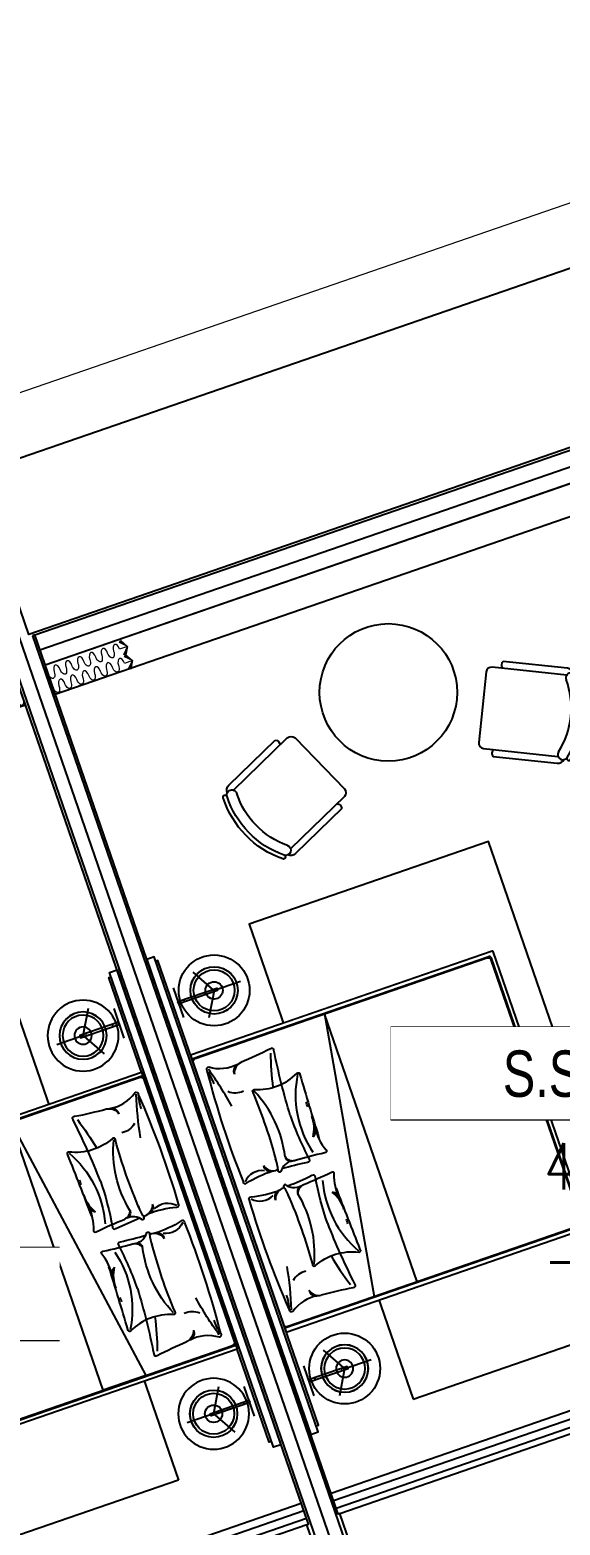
# Model space of a CAD drawing. Header units: millimetres. Extents: x -361702973 to 361248309, y -356458554 to 356543577.
# Drawn here: x 83374 to 86740, y 44009 to 53503 of the extents above; entities that cross this region are included whole.
import ezdxf
from ezdxf.enums import TextEntityAlignment as Align
from ezdxf.xclip import XClip

# ---------------------------------------------------------------- set-up
doc = ezdxf.new("R2010")
doc.units = ezdxf.units.MM
doc.header["$LTSCALE"] = 100
doc.header["$MEASUREMENT"] = 0
doc.header["$XCLIPFRAME"] = 0
doc.set_wipeout_variables(frame=1)
doc.linetypes.add('ACAD_ISO03W100', pattern=[30, 12, -18])
for name, color, linetype, lineweight in [('A- NOI THAT', 3, 'Continuous', 9), ('AUDIT_I_220808132811-11', 7, 'Continuous', 9), ('CIC36 net manh', 8, 'Continuous', 9), ('KT-Chuviet', 255, 'Continuous', 15), ('KT-Net thay', 7, 'Continuous', 15), ('KT-Net truc', 18, 'Continuous', 15)]:
    doc.layers.add(name, color=color, linetype=linetype, lineweight=lineweight)
for name, color, linetype in [('A-ANNO-ROOM', 50, 'Continuous'), ('A-WALL-FNSH', 11, 'Continuous'), ('dien tich thong thuy', 3, 'Continuous'), ('IDEA - dim', 251, 'Continuous'), ('KT-Net manh', 139, 'Continuous'), ('KT-Tuong', 1, 'Continuous')]:
    doc.layers.add(name, color=color, linetype=linetype)
doc.styles.add('220126_HDN_HBA typical plan$0$211210_HDN_HBA_TYPICAL PLAN CORE OPT 1$0$HBA-Text', font='GOTHIC.TTF')
doc.styles.add('font unicode ccu', font='arial.ttf')
doc.styles.add('ROMANS', font='ROMANS.SHX')

# ---------------------------------------------------------------- blocks, each defined once
blk = doc.blocks.new('A$C418F5BC8')
at = {"layer": 'A-ANNO-ROOM', "insert": (648.1133449638728, 1090.790118377889), "char_height": 600, "attachment_point": 2, "rotation": 50.44882673977027, "style": '220126_HDN_HBA typical plan$0$211210_HDN_HBA_TYPICAL PLAN CORE OPT 1$0$HBA-Text'}
blk.add_mtext_dynamic_manual_height_columns('SL-S', width=722857412.8743668, gutter_width=9765.624999999996, heights=[0], dxfattribs=at)
blk = doc.blocks.new('A$C1AAC5519')
at = {"layer": 'A-ANNO-ROOM', "insert": (772.955269176513, 1216.574747113511), "char_height": 600, "attachment_point": 2, "rotation": 50.44882673977027, "style": '220126_HDN_HBA typical plan$0$211210_HDN_HBA_TYPICAL PLAN CORE OPT 1$0$HBA-Text'}
blk.add_mtext_dynamic_manual_height_columns('1-BR', width=722857412.8743668, gutter_width=9765.624999999996, heights=[0], dxfattribs=at)
blk = doc.blocks.new('A$C2A6C5140')
at = {"layer": 'A-ANNO-ROOM', "insert": (731.4497625969816, 1190.0169191678, 0.0003277973379295924), "char_height": 600, "attachment_point": 2, "rotation": 50.44882673977027, "style": '220126_HDN_HBA typical plan$0$211210_HDN_HBA_TYPICAL PLAN CORE OPT 1$0$HBA-Text'}
blk.add_mtext_dynamic_manual_height_columns('2-BR', width=722857412.8743668, gutter_width=9765.624999999996, heights=[0], dxfattribs=at)
blk = doc.blocks.new('A$C5388591E')
at = {"layer": 'A-ANNO-ROOM', "insert": (894.3001998505497, 842.1987865094561, 0.0004622000541105721), "char_height": 600, "attachment_point": 2, "rotation": 1.4064704596368105, "style": '220126_HDN_HBA typical plan$0$211210_HDN_HBA_TYPICAL PLAN CORE OPT 1$0$HBA-Text'}
blk.add_mtext_dynamic_manual_height_columns('3-BR', width=722857412.8743668, gutter_width=9765.624999999996, heights=[0], dxfattribs=at)
blk = doc.blocks.new('A$C21AF0CCA')
at = {"layer": 'A-ANNO-ROOM', "insert": (1197.56892258345, 814.6835720778872), "char_height": 600, "attachment_point": 2, "rotation": 0.10542954816276216, "style": '220126_HDN_HBA typical plan$0$211210_HDN_HBA_TYPICAL PLAN CORE OPT 1$0$HBA-Text'}
blk.add_mtext_dynamic_manual_height_columns('1-BR+', width=722857412.8743668, gutter_width=9765.624999999996, heights=[0], dxfattribs=at)
blk = doc.blocks.new('17-23F MEA_1BR (Type-2)$0$1X-LAMP1')
at = {"color": 0, "linetype": 'ByBlock', "lineweight": -2}
for p, q in [((0.03333333350902346, -0.0577350272233404), (-0.5900208757140597, 1.021946134262932)), ((0.03333333350902346, -0.0577350272233404), (-0.5900208757140597, 1.021946134262932)), ((0.03333333350902346, 0.0577350272233404), (-0.5900208757141566, -1.021946134263029)), ((0.03333333350902346, 0.0577350272233404), (-0.5900208757141566, -1.021946134263029)), ((-0.06666666701804692, 0), (1.180041751428119, 0)), ((-0.06666666701804692, 0), (1.180041751428119, 0))]:
    blk.add_line(p, q, dxfattribs=at)
at = {"color": 0, "linetype": 'ByBlock', "lineweight": -2, "const_width": 0.03333333333333333}
for points in [[(-0.4809644977131393, 0.8330549466758385), (-0.5824066106765531, 1.00875784035549)], [(-0.4809644977131393, 0.8330549466758385), (-0.5824066106765531, 1.00875784035549)], [(0.9619289954262786, 0), (1.164813221353009, 0)], [(0.9619289954262786, 0), (1.164813221353009, 0)], [(-0.4809644977130423, -0.8330549466761296), (-0.5824066106764562, -1.008757840355781)], [(-0.4809644977130423, -0.8330549466761296), (-0.5824066106764562, -1.008757840355781)]]:
    blk.add_lwpolyline(points, dxfattribs=at)
at = {"color": 0, "linetype": 'ByBlock', "lineweight": -2}
for radius in [1, 0.8666666666666667, 0.8666666666666667, 0.3666666666666667, 0.3666666666666667]:
    blk.add_circle((0, 0), radius, dxfattribs=at)
blk = doc.blocks.new('17-23F MEA_1BR (Type-2)$0$IFF-TABLE LAMP')
blk.add_line((40.000000018219, 192.484417756903), (40.0000000197324, 207.484417756903))
at = {"ltscale": 10}
blk.add_lwpolyline([(1.900480128824711e-08, 299.9922088806343), (3.800960257649422e-08, 99.99220888063428)], dxfattribs=at)
blk.add_lwpolyline([(1.827720552682877e-08, 192.4844177606865), (1.967418938875198e-08, 207.4844177607156), (260.0000000197906, 207.4844177360355), (260.0000000183354, 192.4844177360355)], close=True)
blk.add_circle((240.0000000190921, 199.9844177378982), 150.3620897276269)
at = {"layer": 'A- NOI THAT'}
blk.add_line((220.0000000182772, 192.4844177397608), (220.0000000196742, 207.4844177397899), dxfattribs=at)
at = {"ltscale": 10, "xscale": 150.0000000000582, "yscale": 150.0000000000582, "zscale": 1068.863950547171, "rotation": 359.9999999945528}
blk.add_blockref('17-23F MEA_1BR (Type-2)$0$1X-LAMP1', (240.0000000190921, 199.9844177378982), dxfattribs=at)
blk = doc.blocks.new('bk')
at = {"layer": 'IDEA - dim'}
blk.add_lwpolyline([(-0.0002675037831068039, -1377.500088232278), (49.99973246827722, -1377.500088232278), (49.99973246827722, 1812.499911767722), (-0.0002675037831068039, 1812.499911767722), (-0.02712895162403584, 1577.500073593284), (0.0002675037831068039, 1377.500088232337)], close=True, dxfattribs=at)
blk.add_lwpolyline([(49.99973249621689, -1337.500088473607), (64.9997324962169, -1337.500088473607), (64.99942849576473, 1783.275878090877), (49.99942846782506, 1783.275878090877)], dxfattribs=at)
for centre in [(339.9996877703816, 1487.597338693915), (339.9996877703816, -1052.500088209519)]:
    blk.add_circle(centre, 225, dxfattribs=at)
blk.add_blockref('17-23F MEA_1BR (Type-2)$0$IFF-TABLE LAMP', (99.99968774989247, 1287.612920955988), dxfattribs=at)
at = {"layer": 'IDEA - dim', "xscale": -1, "rotation": 180}
blk.add_blockref('17-23F MEA_1BR (Type-2)$0$IFF-TABLE LAMP', (99.99968774989247, -852.5156704715919), dxfattribs=at)
blk.add_wipeout([(2294.9927706439044, 1812.499911767722), (688.0012429019376, 1812.4999117677266), (688.0012429019379, -1377.5000882322693), (2294.992770643901, -1377.5000882322781)]).dxf.layer = 'IDEA - dim'
at = {"layer": 'IDEA - dim'}
blk.add_lwpolyline([(688.0012429021299, -1377.500088232162), (2294.992770643905, -1377.500088232162), (2294.992770643905, 1812.499911767722), (688.0012429021299, 1812.499911767722)], close=True, dxfattribs=at)
blk.add_wipeout([(2089.9927706438775, 1147.4999117677091), (2091.9910419872776, 1147.083241522198), (2093.528304549841, 1146.0354456736611), (2094.706365021883, 1144.167853025652), (2094.992770643896, 1142.4999117677187), (2094.9927706439044, -707.5000882322773), (2094.589172713081, -709.4681044970649), (2093.528304549837, -711.035622138211), (2091.9009560955064, -712.1216494708956), (2089.992770643904, -712.5000882322781), (64.9927706439039, -712.5000882322777), (64.99277064390344, -701.0793375772756), (64.99277064390344, -697.9310051431256), (64.9927706439039, -687.500088232277), (64.9927706439039, -680.5649314507604), (64.9927706439039, -670.3520584522034), (64.9927706439039, -662.5000882322773), (64.9927706439039, 1109.4022618851604), (64.99277064390344, 1116.6055294068224), (64.9927706439039, 1122.4999117677226), (64.9927706439039, 1128.4480348523368), (64.99277064390344, 1131.378109884231), (64.99277064390344, 1135.8747761278257), (64.9927706439039, 1141.999817293764), (64.9927706439039, 1147.4999117677226)]).dxf.layer = 'IDEA - dim'
for p, q in [((64.9927706439048, 1122.499911767722), (2059.992770643905, 1122.499911767722)), ((2069.992770643905, 1112.499911767722), (2069.992770643905, -677.5000882322784)), ((2059.992770643905, -687.5000882322784), (64.9927706439048, -687.5000882322784))]:
    blk.add_line(p, q, dxfattribs=at)
for points in [[(64.9927706439048, 1147.499911767722), (64.9927706439048, -712.5000882322784), (2089.992770643905, -712.5000882322784, 0.414213562373095), (2094.992770643905, -707.5000882322784), (2094.992770643905, 1142.499911767722, 0.414213562373095), (2089.992770643905, 1147.499911767722)], [(2064.992770643905, 1097.499911767722), (2064.992770643905, -662.5000882322784, -0.414213562373095), (2044.992770643905, -682.5000882322784), (84.9927706439048, -682.5000882322784, -0.414213562373095), (64.9927706439048, -662.5000882322784), (64.9927706439048, 1097.499911767722, -0.414213562373095), (84.9927706439048, 1117.499911767722), (2044.992770643905, 1117.499911767722, -0.414213562373095)]]:
    blk.add_lwpolyline(points, format="xyb", close=True, dxfattribs=at)
blk.add_lwpolyline([(953.7718744687736, 1117.499911767722), (666.7421166915447, -682.5000882322784), (953.7718744687736, -682.5000882322784), (953.7718744687736, 1117.499911767722)], dxfattribs=at)
for points in [[(130.5189307499677, 1020.231518037966, 0.0322267518500584), (117.5159490872175, 280.8010041856323, 0.6954102038374376), (134.8152468968183, 263.1623008393799, -0.06819172719823166), (318.2687705401331, 282.2858964790939)], [(328.4593590069562, 994.6956141073024, -0.1947777689282308), (148.3541835118085, 1037.328105219058, 0.695410203837745), (130.5189307499677, 1020.231518037966, -0.06869920635669718), (143.8733113575727, 927.151387460879)], [(537.5575337726623, 578.9210044868523, -0.02440708241230374), (574.8644917774945, 1003.142975099734, 0.682043984117207), (557.806493120268, 1020.778861292056, -0.01911888479107355), (351.0600977707654, 998.8431818563258)], [(359.6018241010606, 327.3320662273909, 0.03738852551350155), (362.1997381653637, 794.6251031684806, -0.6954102038374376), (375.8936223126948, 809.2183097908855, 0.212902074484743), (666.1287974137813, 818.2535849704291, -0.682043984117207), (680.682247037068, 804.7193091672962, 0.003833100174621584), (664.060634912923, 387.5748876007856)], [(537.5575337726623, 578.9210044868523, 0.03780406069757473), (560.3477269653231, 279.5233349141199, -0.682043984117207), (543.2897283080965, 261.8874487217981, 0.0153884113997309), (377.4013947639614, 275.936111175688, 0.0153884113997309)], [(662.7616236191243, 455.9914424225572, 0.1283367273639134), (681.1566764432937, 297.7767282337882, -0.682043984117207), (667.6581487227231, 283.1901158848777, 0.01651551347398293), (473.3836847953498, 299.4327982485411)], [(453.8603144548833, 302.6394694916089, 0.2943066146886709), (365.752360695973, 260.9987377833459, -0.695410203837745), (351.0036096442491, 274.5249526196276, 0.06869920635669718), (360.1544475667179, 350.1409014732926)], [(351.6931289527565, 277.1956480066874, 0.001401209682945915), (336.543332958594, 277.8231281575281)], [(130.5189307499677, -585.2316945025232, -0.0322267518500584), (117.5159490872175, 154.1988193498109, -0.6954102038374376), (134.8152468968183, 171.8375226960634, 0.06819172719823166), (318.2687705401331, 152.7139270563493)], [(351.6931289527565, 157.8041755287559, -0.001401209682945915), (336.543332958594, 157.1766953779152)], [(453.8603144548833, 132.3603540438344, -0.2943066146886709), (365.752360695973, 174.0010857520974, 0.695410203837745), (351.0036096442491, 160.4748709158157, -0.06869920635669718), (360.1544475685805, 84.85892206215067)], [(359.6018241010606, 107.6677573080524, -0.03738852551350155), (362.1997381653637, -359.6252796330373, 0.6954102038374376), (375.8936223126948, -374.2184862554423, -0.212902074484743), (666.1287974137813, -383.2537614349858, 0.682043984117207), (680.682247037068, -369.7194856318529, -0.003833100174621584), (664.060634912923, 47.4249359346577)], [(537.5575337726623, -143.921180951409, -0.03780406069757473), (560.3477269653231, 155.4764886213234, 0.682043984117207), (543.2897283080965, 173.1123748136451, -0.0153884113997309), (377.4013947639614, 159.0637123597553, -0.0153884113997309)], [(662.7616236191243, -20.99161888711387, -0.1283367273639134), (681.1566764432937, 137.2230953016551, 0.682043984117207), (667.6581487227231, 151.8097076505655, -0.01651551347398293), (473.3836847953498, 135.5670252869022)], [(537.5575337726623, -143.921180951409, 0.02440708241230374), (574.8644917774945, -568.1431515642907, -0.682043984117207), (557.806493120268, -585.7790377566125, 0.01911888479107355), (351.0600977707654, -563.8433583208825)], [(328.4593590069562, -559.6957905718591, 0.1947777689282308), (148.3541835118085, -602.3282816836145, -0.695410203837745), (130.5189307499677, -585.2316945025232, 0.06869920635669718), (143.8733113575727, -492.1515639254358)]]:
    blk.add_lwpolyline(points, format="xyb", dxfattribs=at)
for centre, radius, start, end in [((2059.992770643905, 1112.499911767722), 10, 0, 90), ((-1855.893261833116, 412.1197588521754), 2090.50573884574, 9.449345545667013, 17.06146431403828), ((332.4132648278028, 949.5874807912624), 44.79447967226619, 89.52383022854765, 188.1184555516923), ((359.1095205117017, 926.2340710241115), 73.05392663059416, 96.32596095485857, 166.521431934691), ((327.8923669625074, 957.256370790652), 37.44353618289027, 82.49582310884288, 89.13236035296606), ((2378.285411672667, 392.4501631337916), 1926.589560454453, 161.7731380905047, 168.2986577211647), ((293.389007082209, 941.4593048116076), 118.9285875093396, 227.918371660803, 277.1736100548109), ((-292.2060054279864, 496.0503682396375), 729.9684376083363, 347.776876654984, 24.55315643301806), ((1225.348830725998, 478.9245533357025), 649.21508015164, 149.2584259575628, 194.8124501654718), ((484.2919548079371, 602.2568904169602), 176.3869226037691, 357.8390457640604, 7.866675228716556), ((448.8585773725063, 520.9046236272552), 216.5311150494259, 327.0324244446084, 2.612978378356665), ((602.2806173525751, 457.1927433388191), 61.04320968946892, 297.5596185857169, 351.5320563729027), ((216.5345083046705, 194.2081220292603), 118.9285875093396, 63.63493232034747, 137.0816283558015), ((317.8965000156313, 327.0788292225916), 44.79447967226619, 171.8815444483077, 270.4761697714524), ((344.5927556995302, 350.4322389897425), 73.05392663059416, 193.478568065309, 263.6740390451414), ((457.8234593626112, 339.1117546694586), 36.68697397074765, 173.4173087237131, 272.2454878465561), ((478.6044039670378, 358.3762840105919), 59.17423787444497, 194.7429581683624, 264.9384292148029), ((216.5345083046705, 240.791701506183), 118.9285875093396, 222.9183716441985, 296.3650676796526), ((317.8965000156313, 107.9209943128517), 44.79447967226619, 89.52383022854765, 188.1184555516923), ((344.5927556995302, 84.56758454570081), 73.05392663059416, 96.32596095485857, 166.521431934691), ((457.8234593626112, 95.88806886598468), 36.68697397074765, 87.75451215344394, 186.5826912762869), ((478.6044039670378, 76.62353952485137), 59.17423787444497, 95.06157078519713, 165.2570418316376), ((1225.348830725998, -43.92472980025923), 649.21508015164, 165.1875498345282, 210.7415740424371), ((-292.2060054279864, -61.05054470419418), 729.9684376083363, 335.446843566982, 12.22312334501602), ((602.2806173525751, -22.19291980337584), 61.04320968946892, 8.46794362709735, 62.44038141428312), ((448.8585773725063, -85.90480009181192), 216.5311150494259, 357.3870216216433, 32.96757555539167), ((484.2919548079371, -167.2570668815169), 176.3869226037691, 352.1333247712835, 2.160954235939574), ((-1855.893261833116, 22.88006468326785), 2090.50573884574, 342.9385356859617, 350.550654454333), ((2378.285411672667, 42.54966040165164), 1926.589560454453, 191.7013422788353, 198.2268619094953), ((293.389007082209, -506.4594812761643), 118.9285875093396, 82.82638994518913, 132.081628339197), ((332.4132648278028, -514.5876572558191), 44.79447967226619, 171.8815444483077, 270.4761697714524), ((359.1095205117017, -491.2342474886682), 73.05392663059416, 193.478568065309, 263.6740390451414), ((327.8923669625074, -522.2565472552087), 37.44353618289027, 270.8676396470339, 277.5041768911571), ((2059.992770643905, -677.5000882322784), 10, 270, 0)]:
    blk.add_arc(centre, radius, start, end, dxfattribs=at)
blk = doc.blocks.new('CH12')
for p, q in [((-312.375, -149.2411279597436), (-312.375, -572.1779138786915)), ((-267.75, -149.2411279597436), (-267.75, -639.6303226458076)), ((267.75, -639.6303226458076), (267.75, -149.2411280118249)), ((312.375, -572.1779138786915), (312.375, -149.2411246072115)), ((-232.0500000000029, -675.3303226458047), (232.0500000000029, -675.3303226458047))]:
    blk.add_line(p, q)
for centre, radius, start, end in [((-273.6712626853696, -77.20016474780641), 13.38749999999989, 116.2505862071374, 296.2505862071374), ((-252.9468673518131, -119.2240579767858), 33.46874999998481, 116.2505888953854, 296.2505888953855), ((0, -632.1362743546706), 632.1362743546692, 63.74941379286258, 116.2505862071374), ((0, -632.1362743546706), 605.3612743546691, 63.7494137928626, 116.2505862071374), ((0, -632.1362743546706), 538.4237743546691, 63.74941109871938, 116.2505888953856), ((252.9468674045929, -119.2240580028119), 33.46875000001501, 243.7494110987195, 63.74941109871941), ((273.671262685355, -77.20016474780641), 13.38750000000007, 243.7494137928627, 63.74941379286245), ((-267.75, -149.2411279597436), 44.62499999999999, 111.939144832112, 180), ((267.75, -149.2411280118286), 44.62499999999959, 0, 68.06085506708637), ((-290.0625, -549.8654138786915), 31.55464011044969, 225, 315), ((290.0625, -549.8654138786915), 31.55464011044961, 225.0000000000001, 315.0000000000002), ((-232.0500000000029, -639.6303226458076), 35.7, 180, 269.9999999999999), ((232.0500000000029, -639.6303226458076), 35.7, 270, 0)]:
    blk.add_arc(centre, radius, start, end)
blk = doc.blocks.new('*U150')
for points in [[(396.7561588253833, -484.1490495130481), (464.3337632049024, -466.3349522090732), (394.4481821902239, -466.0516779393653)], [(482.6951045578201, -398.9039813853606), (464.6170375002125, -396.4493711387506), (464.3337632049024, -466.3349522090732)]]:
    blk.add_hatch(color=256).paths.add_polyline_path(points)
blk.add_line((464.3337632049024, -466.3349522090732), (416.9273155568029, -418.7598943406972))
for points in [[(396.7561588253833, -484.1490495130481), (464.3337632049024, -466.3349522090732), (394.4481821902239, -466.0516779393653)], [(482.6951045578201, -398.9039813853606), (464.6170375002125, -396.4493711387506), (464.3337632049024, -466.3349522090732)]]:
    blk.add_lwpolyline(points, close=True)
for centre in [(16.76743755071067, -17.17677016190672), (85.71403000141326, -87.65612936302188), (155.3043908096025, -157.4940017787478), (224.8947516177918, -227.3318741944736), (294.485112425981, -297.1697466101995), (364.0754732341703, -367.0076190259254)]:
    blk.add_ellipse(centre, major_axis=(34.52187991841241, 31.95056764796491), ratio=0.5238875827070036, start_param=4.731720461219403, end_param=7.873313114809197)
at = {"extrusion": (0, 0, -1)}
for centre in [(51.5728287498025, -52.1059534814385), (120.5194212005051, -122.5853126825537), (190.1097820086943, -192.4231850982796), (259.7001428168836, -262.2610575140054), (329.2905036250728, -332.0989299297313), (398.8808644332621, -401.9368023454572)]:
    blk.add_ellipse(centre, major_axis=(-32.07293168385898, -34.4082260416161), ratio=0.5238875826554585, start_param=4.731720461217387, end_param=7.87331311480718, dxfattribs=at)
blk = doc.blocks.new('stdo')
at = {"layer": 'A-WALL-FNSH', "color": 5}
for p, q in [((125.0000000001019, -1099.999999866763), (4135.000000000073, -1100)), ((125.000000000131, -1199.999999866763), (4135.000000000029, -1200)), ((124.9999999999491, -6914.999999866704), (1745.000000001848, -6914.999999866646))]:
    blk.add_line(p, q, dxfattribs=at)
blk.add_lwpolyline([(124.9999999999782, -1299.999999866763), (4134.999999999971, -1300)], dxfattribs=at)
at = {"layer": 'IDEA - dim'}
for p, q in [((124.9999999999563, -6864.999999866704), (1745.000000001812, -6864.999999866646)), ((124.9999999999854, -6964.999999866675), (1745.000000001863, -6964.999999866617))]:
    blk.add_line(p, q, dxfattribs=at)
blk.add_lwpolyline([(2434.999999999985, -10514.99999999998), (1874.999936337816, -10514.99999986666), (1874.991936085033, -8629.995344715659), (1734.991935231068, -8629.995344715659), (1735.000000001877, -10504.99999986669), (934.9999999999782, -10504.99999986682), (934.9999999999782, -9704.999999866704), (134.9999999999563, -9704.999999866763), (134.9999999999636, -7004.999999866763), (1735.000000001841, -7004.999999866748), (1735.000000001834, -7909.999999866763), (1875.000000001863, -7909.999999866763), (1875.000000001237, -6864.999999866646), (1745.000000001812, -6864.999999866646), (1745.000000001877, -7004.999999866763), (1735.000000001841, -7004.999999866748)], dxfattribs=at)
at = {"layer": 'IDEA - dim', "extrusion": (-1.101823627771677e-08, -3.980573537919558e-09, 1)}
blk.add_circle((2128.274085389507, -2177.362223144491, 0.002494559212125257), 436.440197814256, dxfattribs=at)
at = {"layer": 'KT-Net manh', "linetype": 'ACAD_ISO03W100', "ltscale": 4}
blk.add_lwpolyline([(124.9999999999782, -1299.999999866763), (4134.999999999971, -1300), (4135, -1500), (124.9999999999418, -1499.999999866763)], close=True, dxfattribs=at)
at = {"layer": 'KT-Tuong'}
blk.add_line((109.9999999999854, -1099.999999866763), (109.9999999999854, -9729.999999866763), dxfattribs=at)
at = {"layer": 'CIC36 net manh', "color": 8, "extrusion": (-2.042421265534639e-24, 1.021210632767319e-24, -1), "xscale": 0.8100000000112598, "yscale": 0.8100000000112598, "zscale": -0.8100000000112598, "rotation": 225.123201203973}
for p in [(-125.7459850217783, -1361.336658707995), (-125.528270689756, -1456.290285194948)]:
    blk.add_blockref('*U150', p, dxfattribs=at)
at = {"layer": 'IDEA - dim', "extrusion": (-1.101823627771677e-08, 3.980573537919561e-09, -1), "xscale": 0.9698671062557898, "yscale": 0.9698671062557898, "zscale": -0.9698671062557896, "rotation": 244.8546697310384}
blk.add_blockref('CH12', (-976.408485452482, -2739.741005975689, 0.07239392901091916), dxfattribs=at)
at = {"layer": 'IDEA - dim', "extrusion": (-1.101823627771679e-08, -3.980573537919567e-09, 1), "xscale": 0.9698671062557889, "yscale": 0.9698671062557889, "zscale": 0.9698671062557889, "rotation": 244.8546697310385}
blk.add_blockref('CH12', (3255.139685326375, -2739.741006109159, -0.07244055320848482), dxfattribs=at)
at = {"layer": 'IDEA - dim'}
blk.add_blockref('bk', (125.0002675037686, -5092.499911634368), dxfattribs=at)
at = {"layer": 'KT-Net manh'}
blk.add_lwpolyline([(134.9999999999636, -7004.999999866763), (124.9999999999563, -7004.999999866763), (125.0000000001237, -1099.999999869382), (110, -1099.999999869353)], dxfattribs=at)
blk = doc.blocks.new('TAG CAO DO SAN')
at = {"layer": 'KT-Net thay', "flags": 128}
blk.add_lwpolyline([(1526701.778855525, -266095.2298759429), (1526701.778855525, -266566.6584041911), (1527644.63591202, -266566.6584041911), (1527644.63591202, -266095.2298759429)], close=True, dxfattribs=at)
blk.add_wipeout([(1526701.778855525, -266095.2298759429), (1527644.6359120198, -266095.2298759429), (1527644.6359120198, -266566.65840419114), (1526701.778855525, -266566.65840419114)]).dxf.layer = 'KT-Net thay'
for points in [[(1526701.778855525, -266330.9441400666), (1527644.63591202, -266330.9441400666)], [(1526701.778855525, -266566.6584041911), (1527644.63591202, -266566.6584041911)]]:
    blk.add_lwpolyline(points, dxfattribs=at)
at = {"layer": 'KT-Chuviet', "color": 31, "style": 'ROMANS', "width": 0.75}
blk.add_text('DTTT:', height=117.8571320618522, dxfattribs=at).set_placement((1526748.92170835, -266507.8139601254))
at = {"layer": 'KT-Chuviet', "color": 31, "style": 'font unicode ccu', "width": 0.75}
blk.add_attdef('TÊNPHÒNG', text='', height=117.85713, dxfattribs=at).set_placement((1527175.308820772, -266213.4467624734), align=Align.MIDDLE_CENTER)
at = {"layer": 'KT-Chuviet', "color": 31, "ltscale": 15, "style": 'ROMANS', "width": 0.75, "flags": 8}
blk.add_attdef('CAO-DO', (1527091.943339912, -266507.7298381611), '', height=117.8571320618522, dxfattribs=at)

msp = doc.modelspace()

# ---------------------------------------------------------------- linework, layer by layer
at = {"layer": 'AUDIT_I_220808132811-11', "elevation": 4.469598132449163e-10}
for points in [[(99013.28158358758, 45087.86638798633), (96591.81466774852, 52101.56708254162, 0.3643585262583712), (91883.7777232588, 54156.43152717073), (62948.06581957143, 44174.19938163643, 0.4519047578513394), (60731.6572007366, 38521.09177919207), (68844.88280354886, 24907.26262909026, 0.3106788684848847), (75007.89375109866, 22936.00988019403), (97530.71268810221, 30727.35037666422, 0.2299220823866625), (97815.57670097044, 31142.11676835371), (98036.49818666533, 32158.79551515763, -0.2789899883790971), (98495.34331291087, 32660.41685368191), (102915.6510876441, 34181.01733374011, -0.4143403845293878), (103568.245148363, 33863.9223537845), (111897.4615060731, 9773.209343152994, 0.3197537419032749), (117095.5433125002, 6070.414265717583), (162232.9248160585, 6070.414265717583, 0.4808685683322463), (167373.4705618609, 12501.3145350407), (166764.8225651822, 15196.44946841465), (166719.5568668272, 15396.89007480725), (164944.1252416959, 23916.51352541283)], [(60902.57543493874, 38609.81694562032, -0.4594566638934902), (62942.67536269542, 43759.23628800505), (92378.42453774408, 53914.33683302815)]]:
    msp.add_lwpolyline(points, format="xyb", dxfattribs=at)
at = {"layer": 'KT-Net manh'}
msp.add_line((81803.42754229438, 53992.28474827825), (86674.03998750803, 39884.71387686739), dxfattribs=at)

# ---------------------------------------------------------------- block references
at = {"layer": 'A-ANNO-ROOM'}
for p in [(-193366.6029767873, 192837.9996409905, 5.460855537377236e-05), (-194725.1126339572, 187914.7636662904, 5.460855537377236e-05), (-204628.500881133, 156603.4286092457, 5.461079910308954e-05), (-263479.6090599558, 50485.12915140932, 5.460850030168077e-05), (-269121.1781233152, 49296.5544193383, 5.460850030168077e-05), (-249390.2929153891, 45734.43883928895, 5.460850030168077e-05), (-231828.0778406897, 44407.82273046864, 5.460832008522107e-05), (-260545.3674363113, 42210.52099001262, 5.460850030168077e-05), (-266005.9544405445, 40714.37009385967, 5.460850030168077e-05), (-231175.8712175231, 40645.45605562796, 5.460850030168077e-05), (-228303.7210763374, 35687.765146195, 5.460832008522128e-05)]:
    msp.add_blockref('A$C21AF0CCA', p, dxfattribs=at)
at = {"layer": 'dien tich thong thuy'}
for name, p, rotation in [('A$C2A6C5140', (-235738.0721845079, 62244.32288491951, 3.214423980650787e-05), 310.9576437198666), ('A$C2A6C5140', (-226971.972951604, 58672.53392838872, 1.895367564819208e-05), 310.9576437198666), ('A$C2A6C5140', (-182858.1837168724, 33888.05154022964, 0.000178988243818107), 310.9576437198666), ('A$C2A6C5140', (-203396.9752949114, 23120.58807031136, 0.0001030398263186841), 310.9576437198666), ('A$C2A6C5140', (-180585.3237963979, 23151.33387848926, 0.000178988243818107), 310.9576437198666), ('A$C2A6C5140', (-196571.0380073554, 22922.69606213347, 0.000178988243818107), 310.9576437198666), ('A$C418F5BC8', (-247792.2532073302, 59981.48598654423, -1.001597833679712e-05), 309.6632197063607), ('A$C418F5BC8', (-251962.2979944813, 57974.75306764379, -1.001597833679712e-05), 309.6632197063607), ('A$C418F5BC8', (-255726.2573242666, 56926.2422651329, -1.001597833679712e-05), 309.6632197063607), ('A$C418F5BC8', (-259675.3290057395, 55322.63898630807, -1.001597833679712e-05), 309.6632197063607), ('A$C1AAC5519', (-244712.9849651629, 48430.23954045825, 0.0003723829774320968), 309.6566028083925), ('A$C1AAC5519', (-223357.5065853495, 48059.78935259463, 0.0005547181599990354), 309.6566028083925), ('A$C1AAC5519', (-221487.8086388012, 45005.57789840109, 0.0003723828570649432), 309.6566028083925), ('A$C418F5BC8', (-197487.0809651244, 33411.4671110799, -1.001597833679712e-05), 309.6632197063607), ('A$C418F5BC8', (-193448.7475272998, 33349.36583146098, -1.001597833679712e-05), 309.6632197063607), ('A$C418F5BC8', (-201711.797739714, 33256.21495891846, -1.001597833679712e-05), 309.6632197063607), ('A$C418F5BC8', (-206278.2197520126, 33163.06303948996, -1.001597833679712e-05), 309.6632197063607), ('A$C1AAC5519', (-271599.8972878471, 39640.33326624559, 0.0003723828655667127), 309.6566028083925), ('A$C418F5BC8', (-226889.0124284044, 31090.29572592763, -1.001597833679712e-05), 309.6632197063607), ('A$C1AAC5519', (-217339.68294671, 23702.2762728755, -0.3423708923741385), 309.6566028083925), ('A$C1AAC5519', (-211634.5547104646, 23442.24319922904, 0.0003723828655667127), 309.6566028083925), ('A$C1AAC5519', (-187964.0545017801, 23164.08220845302, 0.0003723828655667127), 309.6566028083925)]:
    msp.add_blockref(name, p, dxfattribs=dict(at, rotation=rotation))
for name, p in [('A$C418F5BC8', (-197463.7292652081, 182913.4540568058, 9.919419487628366e-05)), ('A$C418F5BC8', (-200258.9907205751, 179138.6891211519, 4.458552763712727e-05)), ('A$C2A6C5140', (-188160.0390614129, 177105.642765429, 9.919419487628366e-05)), ('A$C418F5BC8', (-200994.9430359419, 174771.894767079, 4.458552763712727e-05)), ('A$C2A6C5140', (-234759.4766391878, 172444.9136382493, 4.458552763712727e-05)), ('A$C418F5BC8', (-200719.9128290097, 170423.8323274105, 4.458552763712727e-05)), ('A$C2A6C5140', (-190797.8283776039, 169517.5067573905, 9.919419487628366e-05)), ('A$C1AAC5519', (-230167.9898228928, 167012.0323451896, 0.0003723828655667197)), ('A$C418F5BC8', (-202290.0123814641, 165833.5958576689, 9.919419487628366e-05)), ('A$C1AAC5519', (-241412.7857485664, 165333.8017953324, 0.0003723828655667197)), ('A$C418F5BC8', (-226321.6487100684, 164849.0004456656, 4.458552763712727e-05)), ('A$C418F5BC8', (-223174.4637594427, 162010.1787619262, 0.05488942016446244)), ('A$C418F5BC8', (-203583.8919471729, 161846.927602817, 4.458552763712727e-05)), ('A$C418F5BC8', (-244807.1773967599, 161329.3218979316, 0.05488941081008353)), ('A$C2A6C5140', (-193344.5366901597, 160504.8948145737, 9.919419487628366e-05)), ('A$C418F5BC8', (-219934.1653648383, 159334.2093209107, 0.05488940151768119)), ('A$C1AAC5519', (-248428.8589248053, 157037.2006521042, 0.0003723828655667197)), ('A$C1AAC5519', (-252286.3459864925, 152336.1708680308, 0.02738517669695963)), ('A$C2A6C5140', (-195752.5445711951, 151816.0180695198, 4.458552763712727e-05)), ('A$C418F5BC8', (-228142.1604593961, 149140.0456224125, 0.05488939420954132)), ('A$C1AAC5519', (-255923.8224010994, 147682.0149176453, 0.0004269909932618908)), ('A$C418F5BC8', (-224737.6489350568, 146340.2200414557, 0.05488939420954583)), ('A$C2A6C5140', (-198038.3940573054, 144980.9671920894, 4.458552763712727e-05)), ('A$C418F5BC8', (-221724.5828443308, 144236.942033412, 4.458552763895914e-05)), ('A$C1AAC5519', (-260576.8913636276, 142107.7025675907, 0.027822102169103)), ('A$C418F5BC8', (-245667.6157152384, 140788.472051876, 9.916924510345083e-05)), ('A$C418F5BC8', (-263605.4986913943, 138503.2694156115, 0.05488941081008353)), ('A$C2A6C5140', (-199977.0465312221, 137220.1243192966, 9.919419487628366e-05)), ('A$C418F5BC8', (-247616.0924330471, 136995.8708936881, 4.458552763712727e-05)), ('A$C418F5BC8', (-266636.7078710849, 135433.6128811316, 4.458552763712727e-05)), ('A$C1AAC5519', (-268569.1861684484, 131058.0044733415, 0.0003723828655667197)), ('A$C418F5BC8', (-252583.1748971227, 130659.4905633791, 9.92039971646407e-05)), ('A$C418F5BC8', (-256446.2619547517, 127486.843743643, 4.458552763712727e-05)), ('A$C418F5BC8', (-258902.9768848096, 124459.8911733059, 0.05488941081005369)), ('A$C2A6C5140', (-265461.1614808204, 122023.7036381988, 0.02705737929207316)), ('A$C5388591E', (-193808.7999730141, 199941.1790572023, 4.458570785358675e-05)), ('A$C5388591E', (-210573.5526519337, 135718.1497136029, 9.91946273371655e-05)), ('A$C5388591E', (-276921.94039411, 49051.50231821807, -1.001579812033762e-05)), ('A$C5388591E', (-224277.5649896398, 23412.81915787171, 4.458552763712727e-05))]:
    msp.add_blockref(name, p, dxfattribs=at)

# ---------------------------------------------------------------- next in the draw order: block references
at = {"layer": 'IDEA - dim', "rotation": 19.04713825936294}
msp.add_blockref('stdo', (82927.40034125187, 50660.12820043085, -5.460117087949517e-05), dxfattribs=at)

# ---------------------------------------------------------------- next in the draw order: block references
at = {"layer": 'IDEA - dim', "xscale": -1, "rotation": 19.04713825938466}
msp.add_blockref('stdo', (82974.59845373558, 50676.42330364986, -5.460117087949517e-05), dxfattribs=at)

# ---------------------------------------------------------------- next in the draw order: linework, layer by layer
at = {"layer": 'dien tich thong thuy', "elevation": 7.093634520477567e-10}
msp.add_lwpolyline([(83014.665885139, 50683.91419180188), (86980.30435879178, 52052.02808575001), (87331.81983495546, 51033.11927813878), (83366.1813613027, 49665.00538419066)], close=True, dxfattribs=at)
at = {"layer": 'dien tich thong thuy', "elevation": -5.460117087949517e-05}
msp.add_lwpolyline([(84739.2218321063, 40172.19894724373), (85637.2097167742, 40482.22758946106), (85416.92620782898, 41120.27161277729), (86054.9702311419, 41340.55512172154), (85133.0429529662, 44010.88751559242), (85142.49545701532, 44014.15097498419), (83280.69187400886, 49406.80453499567), (79490.2377503633, 48098.15731876878), (82497.51557983848, 39387.67483764931), (84742.48529149806, 40162.74644319461), (84739.2218321063, 40172.19894724373)], dxfattribs=at)

# ---------------------------------------------------------------- next in the draw order: block references
at = {"layer": 'KT-Net truc'}
ref = msp.add_blockref('TAG CAO DO SAN', (-3731089.942292586, 712409.2919520265, -0.0002670646623841437), dxfattribs=dict(at, xscale=2.5, yscale=2.5, zscale=2.5))
XClip(ref).set_block_clipping_path([(1526674.1636322693, -266330.944140067), (1527644.6359120198, -266095.2298759429)])
ref.add_attrib('CAO-DO', '41.3', (86639.91605719537, 46139.96735662373, -0.0002670646623841437), dxfattribs={"layer": 'KT-Chuviet', "color": 31, "ltscale": 15, "height": 294.6428301546305, "style": 'ROMANS', "width": 0.7500000000000001})
ref.add_attrib('CAO-DO', '-0.030', (86639.91605719537, 45550.68169631447, -0.0002670646623841437), dxfattribs={"layer": 'KT-Chuviet', "color": 31, "ltscale": 15, "height": 294.6428301546305, "style": 'ROMANS', "width": 0.7500000000000001})
ref.add_attrib('TÊNPHÒNG', 'S.ST.2', dxfattribs={"layer": 'KT-Chuviet', "color": 31, "height": 294.642825, "style": 'font unicode ccu', "width": 0.7500000000000001}).set_placement((86848.32975934652, 46875.67504584288, -0.0002670646623841437), align=Align.MIDDLE_CENTER)
ref = msp.add_blockref('TAG CAO DO SAN', (-3735549.685332983, 711009.4221134136, -0.0002670646623841437), dxfattribs=dict(at, xscale=2.5, yscale=2.5, zscale=2.5))
XClip(ref).set_block_clipping_path([(1526674.1636322693, -266330.944140067), (1527644.6359120198, -266095.2298759429)])
ref.add_attrib('CAO-DO', '40.9', (82180.1730167981, 44740.09751801069, -0.0002670646623841437), dxfattribs={"layer": 'KT-Chuviet', "color": 31, "ltscale": 15, "height": 294.6428301546305, "style": 'ROMANS', "width": 0.7500000000000001})
ref.add_attrib('CAO-DO', '-0.030', (82180.1730167981, 44150.81185770144, -0.0002670646623841437), dxfattribs={"layer": 'KT-Chuviet', "color": 31, "ltscale": 15, "height": 294.6428301546305, "style": 'ROMANS', "width": 0.7500000000000001})
ref.add_attrib('TÊNPHÒNG', 'S.ST.1', dxfattribs={"layer": 'KT-Chuviet', "color": 31, "height": 294.642825, "style": 'font unicode ccu', "width": 0.7500000000000001}).set_placement((82388.58671894926, 45475.80520722985, -0.0002670646623841437), align=Align.MIDDLE_CENTER)

doc.saveas('drawing.dxf')
